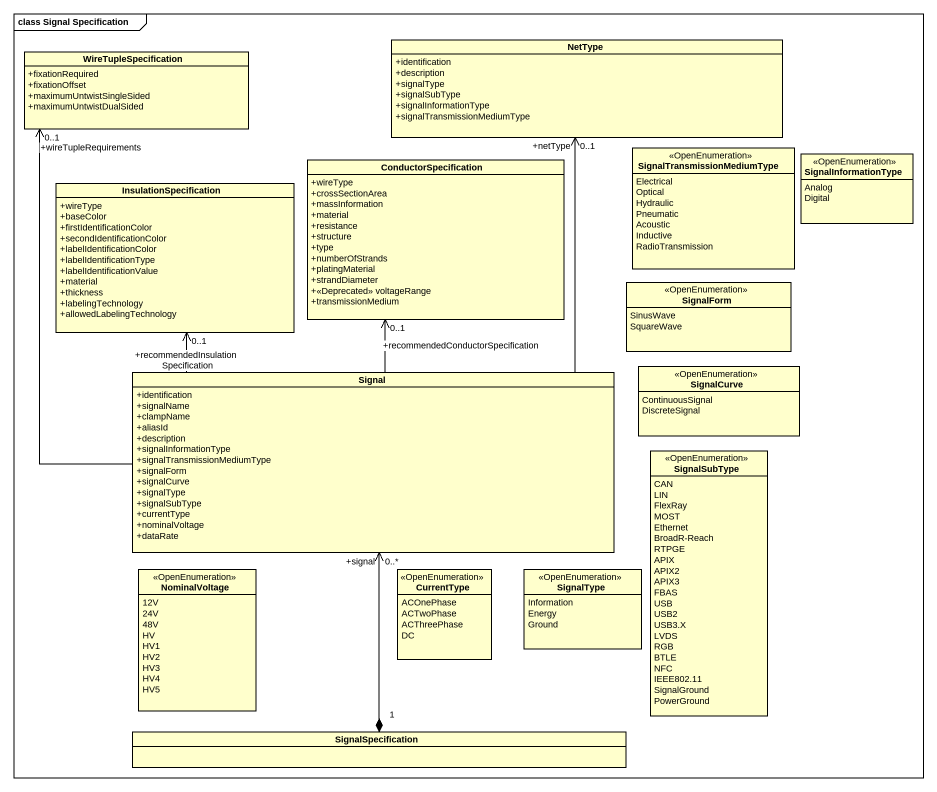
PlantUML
@startuml
mainframe class Signal Specification
hide circle
hide empty members
skinparam classAttributeIconSize 0
class NetType {
  +identification
  +description
  +signalType
  +signalSubType
  +signalInformationType
  +signalTransmissionMediumType
}
class WireTupleSpecification {
  +fixationRequired
  +fixationOffset
  +maximumUntwistSingleSided
  +maximumUntwistDualSided
}
enum SignalTransmissionMediumType <<OpenEnumeration>> {
  Electrical
  Optical
  Hydraulic
  Pneumatic
  Acoustic
  Inductive
  RadioTransmission
}
enum SignalInformationType <<OpenEnumeration>> {
  Analog
  Digital
}
class InsulationSpecification {
  +wireType
  +baseColor
  +firstIdentificationColor
  +secondIdentificationColor
  +labelIdentificationColor
  +labelIdentificationType
  +labelIdentificationValue
  +material
  +thickness
  +labelingTechnology
  +allowedLabelingTechnology
}
class ConductorSpecification {
  +wireType
  +crossSectionArea
  +massInformation
  +material
  +resistance
  +structure
  +type
  +numberOfStrands
  +platingMaterial
  +strandDiameter
  +<<Deprecated>> voltageRange
  +transmissionMedium
}
enum SignalForm <<OpenEnumeration>> {
  SinusWave
  SquareWave
}
class Signal {
  +identification
  +signalName
  +clampName
  +aliasId
  +description
  +signalInformationType
  +signalTransmissionMediumType
  +signalForm
  +signalCurve
  +signalType
  +signalSubType
  +currentType
  +nominalVoltage
  +dataRate
}
enum SignalCurve <<OpenEnumeration>> {
  ContinuousSignal
  DiscreteSignal
}
enum SignalSubType <<OpenEnumeration>> {
  CAN
  LIN
  FlexRay
  MOST
  Ethernet
  BroadR-Reach
  RTPGE
  APIX
  APIX2
  APIX3
  FBAS
  USB
  USB2
  USB3.X
  LVDS
  RGB
  BTLE
  NFC
  IEEE802.11
  SignalGround
  PowerGround
}
enum NominalVoltage <<OpenEnumeration>> {
  12V
  24V
  48V
  HV
  HV1
  HV2
  HV3
  HV4
  HV5
}
enum CurrentType <<OpenEnumeration>> {
  ACOnePhase
  ACTwoPhase
  ACThreePhase
  DC
}
enum SignalType <<OpenEnumeration>> {
  Information
  Energy
  Ground
}
class SignalSpecification
Signal -up-> "+netType\n0..1" NetType
Signal -up-> "+wireTupleRequirements\n0..1" WireTupleSpecification
Signal -up-> "+recommendedInsulationSpecification\n0..1" InsulationSpecification
Signal -up-> "+recommendedConductorSpecification\n0..1" ConductorSpecification
SignalSpecification "1" *-up-> "+signal\n0..*" Signal
@enduml
